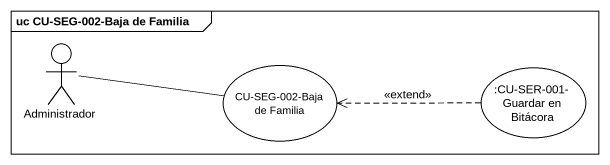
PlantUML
@startuml
mainframe uc CU-SEG-002-Baja de Familia
actor Administrador
usecase "CU-SEG-002-Baja de Familia" as CU_SEG_002_Baja_de_Familia
usecase ":CU-SER-001-Guardar en Bitácora" as CU_SER_001_Guardar_en
Administrador -right- CU_SEG_002_Baja_de_Familia
CU_SER_001_Guardar_en .left.> CU_SEG_002_Baja_de_Familia : <<extend>>
@enduml
